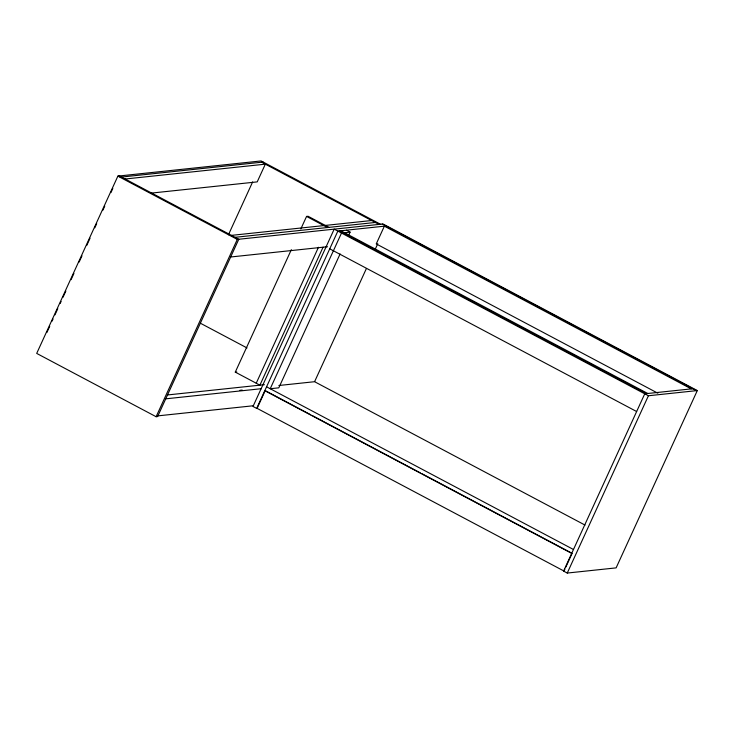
<?xml version="1.0" encoding="UTF-8"?>
<svg xmlns="http://www.w3.org/2000/svg" width="734" height="734" viewBox="0 0 734 734"><rect width="100%" height="100%" fill="white"/><g stroke="black" fill="none" stroke-linecap="round" stroke-linejoin="round"><path stroke-width="1.1" d="M380.478 224.255L261.065 160.948L117.88 176.114L36.7 353.412L156.113 416.719L157.617 416.563L238.789 239.256L119.376 175.949M46.884 332.511L49.729 326.291M52.105 321.107L53.05 319.033M54.949 314.895L57.793 308.675M60.17 303.491L61.115 301.417M63.014 297.279L65.858 291.059M71.079 279.663L73.923 273.443M79.144 262.047L81.988 255.827M86.731 245.468L90.053 238.211M94.796 227.852L96.695 223.705M102.861 210.236L104.76 206.089M110.926 192.62L112.825 188.473M228.43 234.797L252.643 181.913M156.113 416.719L237.293 239.412L383.056 223.98L697.3 390.571L616.12 567.877L567.254 573.052L563.584 571.107L644.755 393.809L693.63 388.635M323.061 247.202L259.9 385.166L235.284 372.12L291.352 249.643M300.857 228.88L306.564 216.42L308.06 216.264L329.016 227.375M256.23 383.221L318.483 247.248M340.108 253.936L278.801 387.827L270.231 388.736L341.512 233.045L350.09 232.137L348.659 235.247M314.657 381.542L366.404 268.525M375.423 248.826L377.79 243.642M564.914 569.098L564.015 571.061L257.102 408.361L265.213 390.626L310.794 414.793M565.813 567.125L572.125 553.335M567.254 573.052L648.425 395.754L697.3 390.571M263.167 162.058L120.615 177.151L118.523 176.041M125.138 179.004L265.332 164.159L257.212 181.885L151.213 193.115M231.458 235.366L371.652 220.521M235.128 237.311L375.313 222.466M385.864 226.017L337.851 231.1L256.671 408.407L253.001 406.462L334.181 229.155L648.425 395.754M230.669 256.992L327.557 246.725M235.284 372.12L236.779 371.964M167.508 394.956L264.387 384.689M278.847 385.497L314.583 381.708L585.026 525.085M239.908 390.314L242.192 390.066M165.728 398.828L261.469 388.69M157.709 415.884L253.45 405.746M695.731 389.745L694.869 389.837L382.194 224.072M691.272 388.882L384.359 226.173L376.248 243.899L657.838 393.185M261.662 162.214L378.983 224.411M346.42 230.192L350.09 232.137M340.851 230.779L647.764 393.488M339.347 230.944L646.259 393.644M306.564 216.42L327.511 227.531M329.731 248.826L636.644 411.535M117.88 176.114L237.293 239.412M200.492 323.272L247.019 347.934M266.561 386.79L573.474 549.5M312.822 415.866L420.197 472.788M422.215 473.861L571.116 552.794M264.791 390.671L571.703 553.381"/></g></svg>
